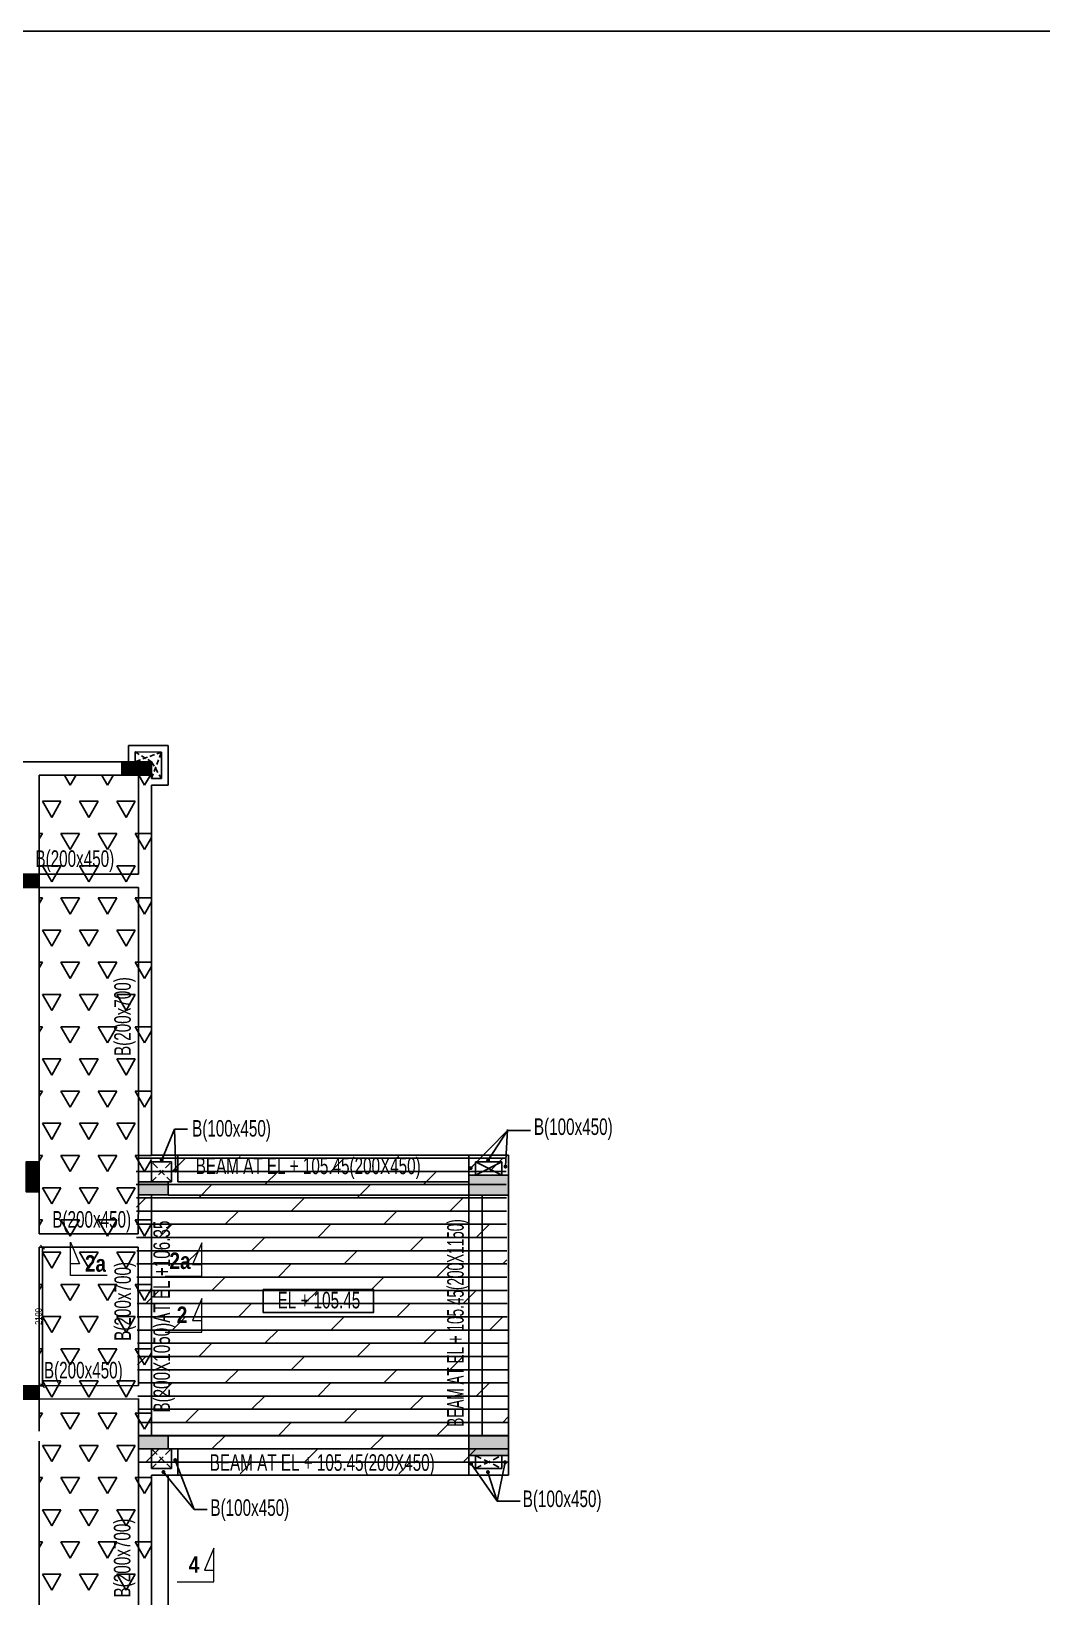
# Model space of a CAD drawing. Header units: millimetres. Extents: x 1798 to 243113, y 1193 to 150435.
# Drawn here: x 154517 to 169807, y 126755 to 150435 of the extents above; entities that cross this region are included whole.
import ezdxf

# ---------------------------------------------------------------- set-up
doc = ezdxf.new("R2010")
doc.units = ezdxf.units.MM
doc.linetypes.add('CENTER', pattern=[50.8, 31.75, -6.35, 6.35, -6.35])
doc.linetypes.add('HIDDEN', pattern=[0.375, 0.25, -0.125])
for name, color, linetype, lineweight in [('A-OPNG-WNDW', 4, 'Continuous', 20), ('S - BEAM TXT', 30, 'Continuous', 13), ('SEC TEXT', 50, 'Continuous', 5), ('section symb', 5, 'Continuous', 0)]:
    doc.layers.add(name, color=color, linetype=linetype, lineweight=lineweight)
for name, color, linetype in [('A-WALL-PATT', 7, 'Continuous'), ('beam', 4, 'Continuous'), ('column', 5, 'Continuous'), ('TOILET SUNK BY80', 240, 'Continuous')]:
    doc.layers.add(name, color=color, linetype=linetype)
doc.styles.add('GFC', font='ARIALN.TTF')
doc.styles.add('S - GRID TXT', font='ARIALNB.TTF')
doc.styles.add('sd', font='ARIALNB.TTF')
doc.styles.add('SOBHA', font='swisscl.ttf')
doc.dimstyles.new('GFC- 50', dxfattribs={"dimscale": 100, "dimtxt": 1, "dimasz": 0.6, "dimexe": 0.2, "dimexo": 0, "dimgap": 0.1, "dimtad": 1, "dimdec": 0, "dimzin": 1, "dimdsep": 46, "dimtxsty": 'GFC', "dimblk": 'OBLIQUE', "dimcen": 0, "dimclrd": 8, "dimclre": 8, "dimclrt": 6, "dimazin": 2, "dimtfac": 1, "dimtdec": 0, "dimtmove": 1, "dimatfit": 3, "dimfxl": 1, "dimtolj": 1, "dimlwd": -1, "dimlwe": 9, "dimarcsym": 0})

# ---------------------------------------------------------------- blocks, each defined once
blk = doc.blocks.new('_OBLIQUE')
at = {"color": 0, "linetype": 'ByBlock'}
blk.add_line((-0.5, -0.5), (0.5, 0.5), dxfattribs=at)
blk = doc.blocks.new('*D742')
at = {"color": 8, "linetype": 'CENTER', "lineweight": 9, "transparency": 16777216}
for p, q in [((154638, 132042), (154708, 132042)), ((154638, 129943), (154708, 129943))]:
    blk.add_line(p, q, dxfattribs=at)
at = {"color": 8, "transparency": 16777216}
blk.add_line((154688, 132042), (154688, 129943), dxfattribs=at)
at = {"color": 8, "transparency": 16777216, "xscale": 60, "yscale": 60, "zscale": 60}
for p, rotation in [((154688, 132042), 90), ((154688, 129943), 270)]:
    blk.add_blockref('_OBLIQUE', p, dxfattribs=dict(at, rotation=rotation))
at = {"color": 6, "transparency": 16777216, "insert": (154626, 130993), "char_height": 100, "attachment_point": 5, "rotation": 90, "style": 'GFC'}
blk.add_mtext('\\A1;2100', dxfattribs=at)

msp = doc.modelspace()

# ---------------------------------------------------------------- hatches: boundary and pattern name
at = {"layer": 'A-WALL-PATT'}
h = msp.add_hatch(dxfattribs=at)
h.set_pattern_fill('ANSI31', color=8, angle=180)
h.set_pattern_definition([(225, (97450.40031, 144388.7897), (0.08838834765, -0.08838834765), [])])
h.paths.add_polyline_path([(156337.7, 139182.7), (156337.7, 139382.7), (155887.7, 139382.7), (155887.7, 139182.7)])
h = msp.add_hatch(dxfattribs=at)
h.set_pattern_fill('ANSI31', color=8)
h.set_pattern_definition([(45, (216277.3477, 153316.67376), (-0.08838834765, 0.08838834765), [])])
h.paths.add_polyline_path([(154187.1, 137682.7), (154187.1, 137482.7), (154637.1, 137482.7), (154637.1, 137682.7)])
h = msp.add_hatch(dxfattribs=at)
h.set_pattern_fill('ANSI31', color=8, angle=90)
h.set_pattern_definition([(135, (138803.63083, 195031.63375), (-0.08838834765, -0.08838834765), [])])
h.paths.add_polyline_path([(154437.7, 132881.4), (154637.7, 132881.4), (154637.7, 133331.4), (154437.7, 133331.4)])
h = msp.add_hatch(dxfattribs=at)
h.set_pattern_fill('DOLMIT', color=8, scale=800)
h.set_pattern_definition([(0, (97450.4, 144388.79), (0, 200), []), (45, (97450.4, 144388.8), (-400, 400), [282.843, -565.6854])])
h.paths.add_polyline_path([(161702.2, 133415.3), (156102.9, 133415.1), (156137.1, 128615.1), (161736.4, 128615.3)])
h.paths.add_polyline_path([(156337.6, 129215.2), (156337.6, 132815.2), (156337.6, 132815.2), (156337.6, 129215.2)], flags=16)
h = msp.add_hatch(color=8, dxfattribs=at)
h.dxf.hatch_style = 1
h.paths.add_polyline_path([(161136.4, 133130.6), (161136.4, 132831), (161736.4, 132831.8), (161736.4, 133131.4)])
h = msp.add_hatch(color=8, dxfattribs=at)
h.dxf.hatch_style = 1
h.paths.add_polyline_path([(156137.1, 133032.2), (156137.1, 132832.2), (156587.1, 132832.2), (156587.1, 133032.2)])
h = msp.add_hatch(dxfattribs=at)
h.set_pattern_fill('ANSI31', color=8)
h.set_pattern_definition([(45, (216337.84326, 145577.13827), (-0.08838834765, 0.08838834765), [])])
h.paths.add_polyline_path([(154187.6, 129943.1), (154187.6, 129743.1), (154637.6, 129743.1), (154637.6, 129943.1)])
h = msp.add_hatch(color=8, dxfattribs=at)
h.dxf.hatch_style = 1
h.paths.add_polyline_path([(156137.6, 129192.2), (156137.6, 128992.2), (156587.6, 128992.2), (156587.6, 129192.2)])
h = msp.add_hatch(color=8, dxfattribs=at)
h.dxf.hatch_style = 1
h.paths.add_polyline_path([(161136.4, 129192.2), (161136.4, 128892.2), (161736.4, 128892.2), (161736.4, 129192.2)])
at = {"layer": 'TOILET SUNK BY80'}
h = msp.add_hatch(dxfattribs=at)
h.set_pattern_fill('TRIANG', color=8, scale=1500, style=0)
h.set_pattern_definition([(60, (97450.4, 144388.8), (-281.25, 487.1393), [281.25, -281.25]), (120, (97450.4, 144388.8), (-562.5, 3e-07), [281.25, -281.25]), (0, (97309.78, 144632.36), (281.25, 487.1393), [281.25, -281.25])])
h.paths.add_polyline_path([(156337.6, 119648.3), (154637.6, 119637), (154637.6, 139171.3), (156337, 139182.7)])

# ---------------------------------------------------------------- linework, layer by layer
at = {"layer": 'A-OPNG-WNDW'}
for p, q in [((156137, 129943.1, -119533.5), (154637.6, 129943.1, -13.9)), ((156137.6, 129743.1, -13.9), (154637.6, 129743.1, -13.9))]:
    msp.add_line(p, q, dxfattribs=at)
at = {"layer": 'beam', "color": 4}
for p, q in [((155987.7, 139383.4), (155987.7, 139633.4)), ((155988.3, 139633.4), (156587, 139632.7)), ((156587, 139632.7), (156587, 139032.7)), ((155887.7, 139382.7), (149223, 139382.7)), ((156137.6, 139182.7), (154637.5, 139182.7, 41029.1)), ((154637.7, 137682.7, -119519.5), (154637.5, 139182.7, 41029.1)), ((156137.6, 139182.7), (156137.6, 137682.7)), ((156337, 139032.7, 239039.1), (156337, 133432.2, 239039.1)), ((156587, 139032.7), (156337, 139032.7)), ((154637.1, 137682.7), (156137.6, 137682.7)), ((154637.1, 137482.7), (156137, 137482.7, -15930.9)), ((154637.7, 137482.7, 119518), (154637.7, 133331.4, -239039.1)), ((156137, 137483.4, 239039.1), (156137, 133032.2, -239039.1)), ((156337, 133332.2, 239039.1), (156337, 133032.9, 239039.1)), ((156536.4, 133432.2), (156736.4, 133432.2)), ((161136.4, 133131.4, 13828.4), (161136.4, 133432.2)), ((161136.4, 133432.2), (161736.4, 133432.2)), ((161636.4, 133332.2), (161236.4, 133332.2)), ((161236.4, 133332.2), (161236.4, 133131.4, 13828.4)), ((161636.4, 133131.4, 13828.4), (161636.4, 133332.2)), ((154637.7, 132881.4, -247404.7), (154637.8, 132242.5, -239039.1)), ((156587.1, 133031.4, -119520.5), (156637, 133031.4, -119520.7)), ((156737, 133031.4, -119521.1), (161136.4, 133031.4, -119541.1)), ((156137.1, 132832.2, -239039.1), (156135.9, 132242.4, -227817.7)), ((156587.1, 132831.4, -239039.1), (161137.6, 132831.4, 13895.9)), ((161137.6, 132831.4), (161137.6, 129192.2)), ((161337.6, 132831.4), (161337.6, 129188.8)), ((154637.8, 132242.5, -239039.1), (156135.9, 132242.4, -239039.1)), ((154637.7, 132042.4, -142647.7), (154637.7, 129942.7, 119518)), ((154637.7, 132042.4, -239039.1), (156136, 132042.4, -254864.4)), ((156136, 132042.4, -218362.3), (156137, 129952, -119533.5)), ((156137.6, 129775.2), (156137.6, 129774)), ((154637.6, 129742.7, -26.2), (154637.6, 129260, 14396.2)), ((156137.6, 129752), (156137.6, 129188.8)), ((154637.6, 129107.7), (154637.6, 125742.7, 119493.4)), ((156587.6, 129192.2), (161136.4, 129192.2)), ((156137.6, 128992.2), (156137.6, 125742.7)), ((156337.6, 128992.2), (156337.6, 128692.2)), ((156636.4, 128992.2, -119519.5), (156587.6, 128992.2, -119519.5)), ((156636.4, 128992.2), (156636.4, 128692.2)), ((161136.4, 128992.2), (156736.4, 128992.2, -119519.5)), ((156736.4, 128992.2), (156736.4, 128592.2)), ((161136.4, 128592.2), (161136.4, 128992.2)), ((161236.4, 128892.2), (161236.4, 128692.2)), ((161636.4, 128692.2), (161636.4, 128892.2)), ((156636.4, 128692.2), (156337.6, 128692.2)), ((156337.6, 128592.2), (156337.6, 120642.7)), ((156337.6, 128592.2), (156536.4, 128592.2)), ((156736.4, 128592.2), (156536.4, 128592.2)), ((161736.4, 128592.2), (161136.4, 128592.2)), ((161236.4, 128692.2), (161636.4, 128692.2))]:
    msp.add_line(p, q, dxfattribs=at)
at = {"layer": 'beam', "color": 8}
for p, q in [((156087.7, 139383.4), (156087.7, 139533.4)), ((156087.7, 139533.4), (156486.4, 139532.7)), ((156486.4, 139532.7), (156486.4, 139132.7)), ((156337, 139383.4, 239039.1), (156337, 139132.7, 239039.1)), ((156486.4, 139132.7), (156336.4, 139132.7))]:
    msp.add_line(p, q, dxfattribs=at)
at = {"layer": 'beam', "color": 8, "linetype": 'HIDDEN', "ltscale": 300}
for p, q in [((156087.7, 139533.4), (156337, 139383.4, 239039.1)), ((156486.4, 139532.7), (156087.7, 139384.1)), ((156336.4, 139132.7), (156486.4, 139532.7)), ((156336.4, 139382.7), (156486.4, 139132.7))]:
    msp.add_line(p, q, dxfattribs=at)
at = {"layer": 'beam', "color": 8, "linetype": 'HIDDEN', "ltscale": 400}
for p, q in [((156637, 133032.2, -239039.1), (156337, 133332.2, -239039.1)), ((156337, 133032.9, -239039.1), (156637, 133332.2, -239039.1)), ((156636.4, 128692.2), (156336.4, 128992.2)), ((156337.6, 128692.2), (156636.4, 128992.2)), ((161236.4, 128892.2), (161636.4, 128692.2)), ((161236.4, 128692.2), (161636.4, 128892.2))]:
    msp.add_line(p, q, dxfattribs=at)
at = {"layer": 'beam', "color": 2}
for p, q in [((156737, 133431.7, -239039.1), (161136.4, 133432.6)), ((161736.4, 133432.2), (161736.4, 128592.2)), ((161136.4, 128592.2), (156736.4, 128592.2))]:
    msp.add_line(p, q, dxfattribs=at)
at = {"layer": 'beam', "color": 8, "linetype": 'HIDDEN', "ltscale": 5000}
for p, q in [((161236.4, 133332.2), (161636.4, 133131.4, 13828.4)), ((161236.4, 133131.4, 13828.4), (161636.4, 133332.2))]:
    msp.add_line(p, q, dxfattribs=at)
at = {"layer": 'beam'}
msp.add_line((156337.6, 129192.2, 1527.2), (156337.6, 132832.2, -240167.9), dxfattribs=at)
at = {"layer": 'beam', "color": 4}
msp.add_lwpolyline([(243113, 109480.4), (43525, 109480.4), (43525, 150435.4), (243113, 150435.4)], close=True, dxfattribs=at)
at = {"layer": 'beam', "color": 4, "elevation": -239039.1}
for points in [[(156337, 133432.2), (156737, 133432.2), (156737, 133031.4)], [(156337, 133332.2), (156637, 133332.2), (156637, 133031.4)], [(156337, 133332.2), (156337, 133032.2)]]:
    msp.add_lwpolyline(points, dxfattribs=at)
at = {"layer": 'beam', "color": 8, "elevation": 10.7}
msp.add_lwpolyline([(158025.2, 131400), (159696.5, 131400), (159696.5, 131055), (158025.2, 131055)], close=True, dxfattribs=at)
at = {"layer": 'beam', "color": 2}
msp.add_lwpolyline([(156337.6, 123917.7), (156587, 123917.7), (156587.1, 128592.2)], dxfattribs=at)
at = {"layer": 'column'}
for points in [[(156337.7, 139182.7), (155887.7, 139182.7), (155887.7, 139382.7), (156337.7, 139382.7)], [(154187.1, 137682.7), (154637.1, 137682.7), (154637.1, 137482.7), (154187.1, 137482.7)], [(156137.6, 129192.2), (156587.6, 129192.2), (156587.6, 128992.2), (156137.6, 128992.2)], [(161136.4, 129192.2), (161736.4, 129192.2), (161736.4, 128892.2), (161136.4, 128892.2)]]:
    msp.add_lwpolyline(points, close=True, dxfattribs=at)
for points, elevation in [([(154437.7, 132881.4), (154437.7, 133331.4), (154637.7, 133331.4), (154637.7, 132881.4)], -239039.1), ([(161136.4, 133131.4), (161736.4, 133131.4), (161736.4, 132831.4), (161136.4, 132831.4)], 13828.4), ([(156137.1, 133032.2), (156587.1, 133032.2), (156587.1, 132832.2), (156137.1, 132832.2)], -239039.1), ([(154187.6, 129943.1), (154637.6, 129943.1), (154637.6, 129743.1), (154187.6, 129743.1)], -13.9)]:
    msp.add_lwpolyline(points, close=True, dxfattribs=dict(at, elevation=elevation))
at = {"layer": 'section symb', "ltscale": 1000}
for points, elevation in [([(155664, 131614.6), (155108.7, 131614.6), (155108.7, 132119.6), (155248, 131791.4), (155108.7, 131791.4)], 478078.2), ([(156540.9, 131603.8), (157096.3, 131603.8), (157096.3, 132108.7), (156956.9, 131780.6), (157096.3, 131780.6)], 239039.1), ([(156540.9, 130758.6), (157096.3, 130758.6), (157096.3, 131263.5), (156956.9, 130935.4), (157096.3, 130935.4)], 239039.1), ([(156723.2, 126981.4), (157278.6, 126981.4), (157278.6, 127486.3), (157139.2, 127158.2), (157278.6, 127158.2)], 239039.1)]:
    msp.add_lwpolyline(points, dxfattribs=dict(at, elevation=elevation))

# ---------------------------------------------------------------- texts
at = {"layer": 'S - BEAM TXT', "style": 'SOBHA', "width": 0.8}
msp.add_text(' BEAM AT EL + 105.45(200X1150)', height=250, rotation=90, dxfattribs=at).set_placement((161059.9, 129268.3, 10.7))
at = {"layer": 'S - BEAM TXT', "char_height": 250, "style": 'S - GRID TXT'}
for s, insert, attachment_point in [('{\\fSwis721 LtCn BT|b0|i0|c0|p34;\\W0.9;B(200x450)}', (155175.9, 137719.8, -94845.8), 8), ('{\\fSwis721 LtCn BT|b0|i0|c0|p34;\\W0.9;B(100x450)}', (157546.8, 133639.7, 239039.1), 8), ('{\\fSwis721 LtCn BT|b0|i0|c0|p34;\\W0.9; B(100x450)}', (162686.9, 133664.5, 239039.1), 8), ('{\\fSwis721 LtCn BT|b0|i0|c0|p34;\\W0.9; BEAM AT EL + 105.45(200X450)}', (158675.4, 133072, 10.7), 8), ('{\\fSwis721 LtCn BT|b0|i0|c0|p34;\\W0.9;B(200x450)}', (155431.3, 132262.5, -94845.8), 8), ('{\\fSwis721 LtCn BT|b0|i0|c0|p34;\\W0.9;  EL + 105.45 }', (158805.5, 131113.1, 10.7), 8), ('{\\fSwis721 LtCn BT|b0|i0|c0|p34;\\W0.9;B(200x450)}', (155304.5, 129982.1, -154619.5), 8), ('{\\fSwis721 LtCn BT|b0|i0|c0|p34;\\W0.9; BEAM AT EL + 105.45(200X450)}', (158887.6, 128583.5, 10.7), 8), ('{\\fSwis721 LtCn BT|b0|i0|c0|p34;\\W0.9; B(100x450)}', (162517.6, 128361.2, 239039.1), 2), ('{\\fSwis721 LtCn BT|b0|i0|c0|p34;\\W0.9; B(100x450)}', (157791.6, 127902.2, 239039.1), 8)]:
    msp.add_mtext(s, dxfattribs=dict(at, insert=insert, attachment_point=attachment_point))
at = {"layer": 'S - BEAM TXT', "char_height": 250, "attachment_point": 8, "rotation": 90, "style": 'S - GRID TXT'}
for s, insert in [('{\\fSwis721 LtCn BT|b0|i0|c0|p34;\\W0.9;B(200x700)}', (156097.9, 135530.4, -94845.8)), ('{\\fSwis721 LtCn BT|b0|i0|c0|p34;\\W0.9;B(200X1050)AT EL +106.35}', (156690.9, 130991.8, 56986.9)), ('{\\fSwis721 LtCn BT|b0|i0|c0|p34;\\W0.9;B(200x700)}', (156100.2, 131221.9, 56986.9)), ('{\\fSwis721 LtCn BT|b0|i0|c0|p34;\\W0.9;B(200x700)}', (156092.2, 127339.7, -94845.8))]:
    msp.add_mtext(s, dxfattribs=dict(at, insert=insert))
at = {"layer": 'SEC TEXT', "color": 2, "linetype": 'Continuous', "style": 'sd'}
for s, p in [('2a', (155329.7, 131670.4, 478078.2)), ('2a', (156607.8, 131711.8, 239039.1)), ('2', (156718.3, 130894.2, 239039.1)), ('4', (156900.7, 127117, 239039.1))]:
    msp.add_text(s, height=250, rotation=0.01064, dxfattribs=at).set_placement(p)

# ---------------------------------------------------------------- dimensions: what is measured, and where the dimension line sits
at = {"color": 40, "true_color": 0xf8d731}
dim = msp.add_linear_dim(base=(154687.5, 129942.7), p1=(154637.7, 132042.4, -142647.7), p2=(154637.7, 129942.7, 119518), angle=90, dimstyle='GFC- 50', dxfattribs=at)
dim.commit()
dim.dimension.update_dxf_attribs({"geometry": '*D742', "text_midpoint": (154626.5, 130992.5)})

# ---------------------------------------------------------------- leaders
at = {"layer": 'beam', "color": 4}
for points in [[(156490.3, 133364.4), (156684.2, 133829.3), (156880, 133829.3)], [(156702.9, 133199.8), (156684.2, 133829.3)], [(161165.4, 133237.2), (161724.4, 133805.3), (162070.3, 133805.3)], [(161430, 133356.6), (161724.4, 133805.3)], [(161692.5, 133261.1), (161724.4, 133822.3)], [(156695, 128821.8), (156984.3, 128075.3), (157180.2, 128075.3)], [(156517.3, 128640.8), (156984.3, 128075.3)], [(161173.4, 128765.9), (161566.9, 128197.8), (161912.8, 128197.8)], [(161427.2, 128639.1), (161566.9, 128197.8)], [(161686.7, 128788.5), (161566.9, 128197.8)]]:
    msp.add_leader(points, dimstyle='GFC- 50', override={"dimtad": 0, "dimldrblk": 'Dot'}, dxfattribs=at)

doc.saveas('drawing.dxf')
